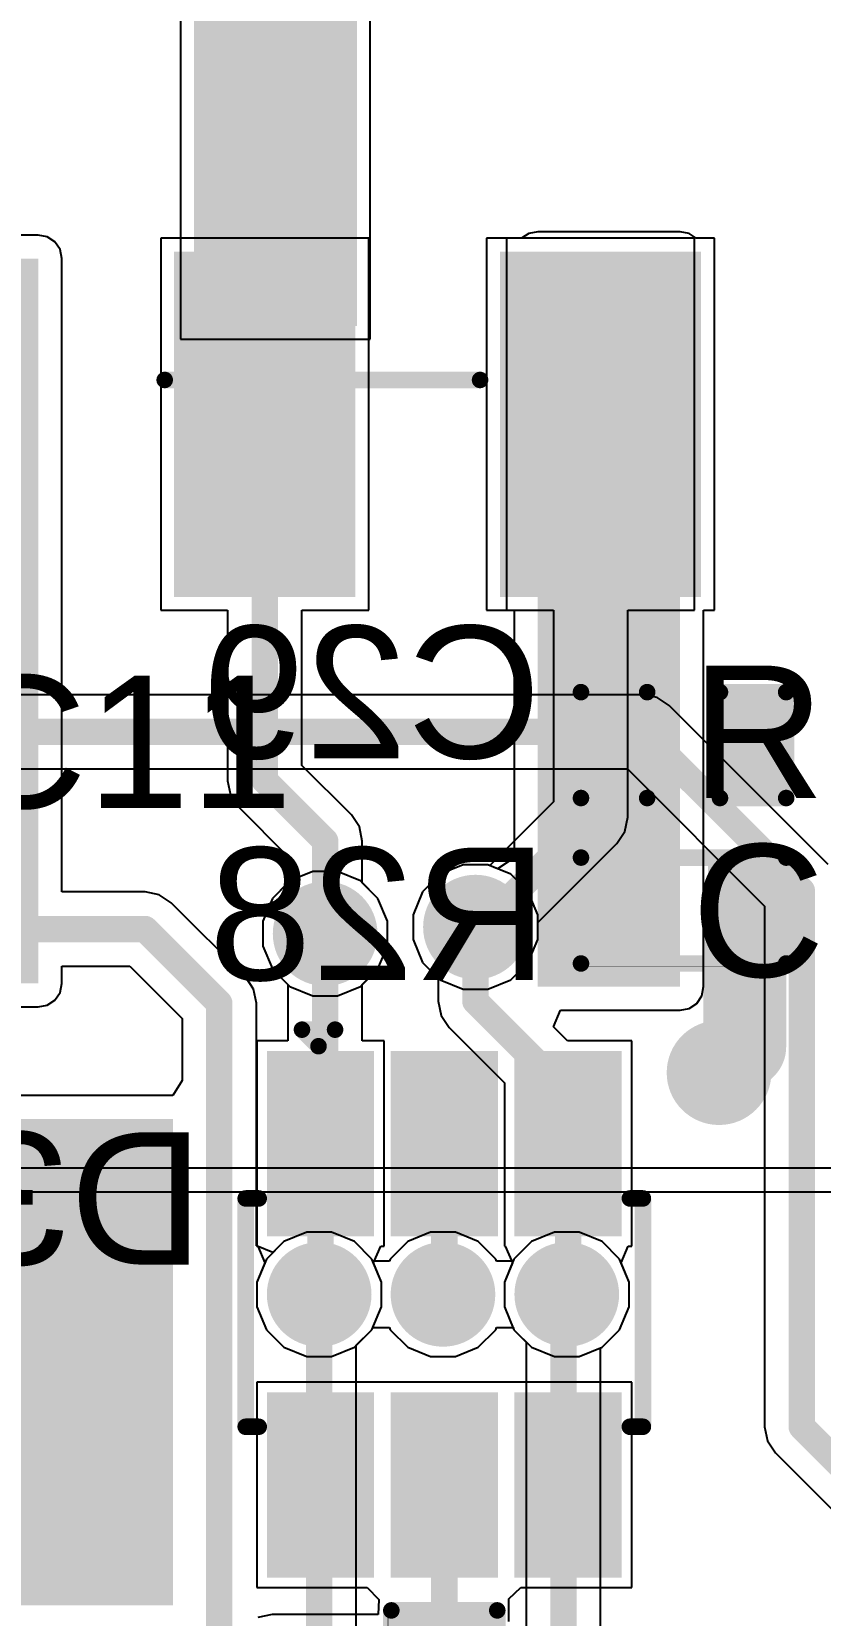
# Model space of a CAD drawing. Header units: inches. Extents: x -0.91 to 3.86, y -0.82 to 4.16.
# Drawn here: x 1.5853 to 1.8236, y 3.417 to 3.8956 of the extents above; entities that cross this region are included whole.
import ezdxf

# ---------------------------------------------------------------- set-up
doc = ezdxf.new("R2010")
doc.units = ezdxf.units.IN
doc.header["$MEASUREMENT"] = 0
for name, color, linetype in [('Bottom Layer 1', 5, 'Continuous'), ('Bottom Overlay', 54, 'Continuous'), ('Bottom Paste', 16, 'Continuous'), ('Bottom Solder', 6, 'Continuous'), ('GND+Signal', 16, 'Continuous'), ('PWR+Signal', 76, 'Continuous'), ('Top Layer 1', 1, 'Continuous'), ('Top Overlay', 2, 'Continuous'), ('Top Paste', 8, 'Continuous'), ('Top Solder', 216, 'Continuous'), ('Via Holes', 16, 'Continuous')]:
    doc.layers.add(name, color=color, linetype=linetype)
doc.styles.add('Arial', font='', dxfattribs={"height": 0.2})
doc.styles.get('Arial').set_extended_font_data('Arial')

# ---------------------------------------------------------------- blocks, each defined once
blk = doc.blocks.new('R___0402_B_136')
at = {"layer": 'Bottom Layer 1'}
for points in [[(-0.0095, 0.0125), (-0.0095, -0.0125), (-0.0275, -0.0125), (-0.0275, 0.0125)], [(0.0275, 0.0125), (0.0275, -0.0125), (0.0095, -0.0125), (0.0095, 0.0125)]]:
    blk.add_hatch(color=5, dxfattribs=at).paths.add_polyline_path(points)
at = {"layer": 'Bottom Paste'}
for points in [[(-0.0095, 0.0125), (-0.0095, -0.0125), (-0.0275, -0.0125), (-0.0275, 0.0125)], [(0.0275, 0.0125), (0.0275, -0.0125), (0.0095, -0.0125), (0.0095, 0.0125)]]:
    blk.add_hatch(color=16, dxfattribs=at).paths.add_polyline_path(points)
at = {"layer": 'Bottom Solder'}
for points in [[(-0.00733, 0.01467), (-0.00733, -0.01467), (-0.02967, -0.01467), (-0.02967, 0.01467)], [(0.02967, 0.01467), (0.02967, -0.01467), (0.00733, -0.01467), (0.00733, 0.01467)]]:
    blk.add_hatch(color=6, dxfattribs=at).paths.add_polyline_path(points)
at = {"layer": 'Bottom Overlay'}
for points in [[(0.031, 0.016, 0.005, 0.005, 0), (-0.031, 0.016, 0.005, 0.005, 0)], [(-0.031, 0.016, 0.005, 0.005, 0), (-0.031, -0.016, 0.005, 0.005, 0)], [(0.032, 0.017, 0.000127, 0.000127, 0), (-0.032, 0.017, 0.000127, 0.000127, 0)], [(0.031, 0.016, 0.005, 0.005, 0), (0.031, -0.016, 0.005, 0.005, 0)], [(0.031, -0.016, 0.005, 0.005, 0), (-0.031, -0.016, 0.005, 0.005, 0)]]:
    blk.add_lwpolyline(points, format="xyseb", dxfattribs=at)
for points in [[(-0.03225, 0.016, 0.0025, 0.0025, 1), (-0.02975, 0.016, 0.0025, 0.0025, 1)], [(-0.03225, 0.016, 0.0025, 0.0025, 1), (-0.02975, 0.016, 0.0025, 0.0025, 1)], [(-0.03203, 0.017, 0.0000635, 0.0000635, 1), (-0.03197, 0.017, 0.0000635, 0.0000635, 1)], [(0.02975, 0.016, 0.0025, 0.0025, 1), (0.03225, 0.016, 0.0025, 0.0025, 1)], [(0.02975, 0.016, 0.0025, 0.0025, 1), (0.03225, 0.016, 0.0025, 0.0025, 1)], [(0.03197, 0.017, 0.0000635, 0.0000635, 1), (0.03203, 0.017, 0.0000635, 0.0000635, 1)], [(-0.03225, -0.016, 0.0025, 0.0025, 1), (-0.02975, -0.016, 0.0025, 0.0025, 1)], [(-0.03225, -0.016, 0.0025, 0.0025, 1), (-0.02975, -0.016, 0.0025, 0.0025, 1)], [(0.02975, -0.016, 0.0025, 0.0025, 1), (0.03225, -0.016, 0.0025, 0.0025, 1)], [(0.02975, -0.016, 0.0025, 0.0025, 1), (0.03225, -0.016, 0.0025, 0.0025, 1)]]:
    blk.add_lwpolyline(points, format="xyseb", close=True, dxfattribs=at)
blk = doc.blocks.new('R___0402_B_150')
at = {"layer": 'Bottom Layer 1'}
for points in [[(-0.0095, 0.0125), (-0.0095, -0.0125), (-0.0275, -0.0125), (-0.0275, 0.0125)], [(0.0275, 0.0125), (0.0275, -0.0125), (0.0095, -0.0125), (0.0095, 0.0125)]]:
    blk.add_hatch(color=5, dxfattribs=at).paths.add_polyline_path(points)
at = {"layer": 'Bottom Paste'}
for points in [[(-0.0095, 0.0125), (-0.0095, -0.0125), (-0.0275, -0.0125), (-0.0275, 0.0125)], [(0.0275, 0.0125), (0.0275, -0.0125), (0.0095, -0.0125), (0.0095, 0.0125)]]:
    blk.add_hatch(color=16, dxfattribs=at).paths.add_polyline_path(points)
at = {"layer": 'Bottom Solder'}
for points in [[(-0.00733, 0.01466), (-0.00733, -0.01467), (-0.02967, -0.01467), (-0.02967, 0.01466)], [(0.02967, 0.01466), (0.02967, -0.01467), (0.00733, -0.01467), (0.00733, 0.01466)]]:
    blk.add_hatch(color=6, dxfattribs=at).paths.add_polyline_path(points)
at = {"layer": 'Bottom Overlay'}
for points in [[(-0.031, 0.016, 0.005, 0.005, 0), (0.031, 0.016, 0.005, 0.005, 0)], [(-0.031, 0.016, 0.005, 0.005, 0), (-0.031, -0.016, 0.005, 0.005, 0)], [(-0.032, 0.017, 0.000127, 0.000127, 0), (0.032, 0.017, 0.000127, 0.000127, 0)], [(0.031, 0.016, 0.005, 0.005, 0), (0.031, -0.016, 0.005, 0.005, 0)], [(-0.031, -0.016, 0.005, 0.005, 0), (0.031, -0.016, 0.005, 0.005, 0)]]:
    blk.add_lwpolyline(points, format="xyseb", dxfattribs=at)
for points in [[(-0.03225, 0.016, 0.0025, 0.0025, 1), (-0.02975, 0.016, 0.0025, 0.0025, 1)], [(-0.03225, 0.016, 0.0025, 0.0025, 1), (-0.02975, 0.016, 0.0025, 0.0025, 1)], [(-0.03203, 0.017, 0.0000635, 0.0000635, 1), (-0.03197, 0.017, 0.0000635, 0.0000635, 1)], [(0.02975, 0.016, 0.0025, 0.0025, 1), (0.03225, 0.016, 0.0025, 0.0025, 1)], [(0.02975, 0.016, 0.0025, 0.0025, 1), (0.03225, 0.016, 0.0025, 0.0025, 1)], [(0.03197, 0.017, 0.0000635, 0.0000635, 1), (0.03203, 0.017, 0.0000635, 0.0000635, 1)], [(-0.03225, -0.016, 0.0025, 0.0025, 1), (-0.02975, -0.016, 0.0025, 0.0025, 1)], [(-0.03225, -0.016, 0.0025, 0.0025, 1), (-0.02975, -0.016, 0.0025, 0.0025, 1)], [(0.02975, -0.016, 0.0025, 0.0025, 1), (0.03225, -0.016, 0.0025, 0.0025, 1)], [(0.02975, -0.016, 0.0025, 0.0025, 1), (0.03225, -0.016, 0.0025, 0.0025, 1)]]:
    blk.add_lwpolyline(points, format="xyseb", close=True, dxfattribs=at)
blk = doc.blocks.new('1054301305_B_190')
at = {"layer": 'Bottom Layer 1'}
for points in [[(-0.30787, 0.25847), (-0.26457, 0.25847), (-0.26457, -0.06437), (-0.30787, -0.06437)], [(-0.20945, -0.04784), (-0.16063, -0.04784), (-0.16063, -0.14626), (-0.20945, -0.14626)]]:
    blk.add_hatch(color=5, dxfattribs=at).paths.add_polyline_path(points)
at = {"layer": 'Bottom Paste'}
for points in [[(-0.30787, 0.25847), (-0.26457, 0.25847), (-0.26457, -0.06437), (-0.30787, -0.06437)], [(-0.20945, -0.04784), (-0.16063, -0.04784), (-0.16063, -0.14626), (-0.20945, -0.14626)]]:
    blk.add_hatch(color=16, dxfattribs=at).paths.add_polyline_path(points)
at = {"layer": 'Bottom Solder'}
for points in [[(-0.31087, 0.26147), (-0.26157, 0.26147), (-0.26157, -0.06737), (-0.31087, -0.06737)], [(-0.21245, -0.04484), (-0.15763, -0.04484), (-0.15763, -0.14926), (-0.21245, -0.14926)]]:
    blk.add_hatch(color=6, dxfattribs=at).paths.add_polyline_path(points)
at = {"layer": 'Bottom Overlay'}
blk.add_lwpolyline([(-0.31969, -0.08366, 0.005, 0.005, 0), (-0.22441, -0.08366, 0.005, 0.005, 0)], format="xyseb", dxfattribs=at)
for points in [[(-0.32094, -0.08366, 0.0025, 0.0025, 1), (-0.31844, -0.08366, 0.0025, 0.0025, 1)], [(-0.22566, -0.08366, 0.0025, 0.0025, 1), (-0.22316, -0.08366, 0.0025, 0.0025, 1)]]:
    blk.add_lwpolyline(points, format="xyseb", close=True, dxfattribs=at)
blk = doc.blocks.new('1054301305_193')
at = {"layer": 'Top Layer 1'}
for points in [[(-0.0126, 0.14626), (0.03622, 0.14626), (0.03622, 0.04784), (-0.0126, 0.04784)], [(0.08583, 0.14626), (0.13465, 0.14626), (0.13465, 0.04784), (0.08583, 0.04784)]]:
    blk.add_hatch(color=1, dxfattribs=at).paths.add_polyline_path(points)
at = {"layer": 'Top Paste'}
for points in [[(-0.0126, 0.14626), (0.03622, 0.14626), (0.03622, 0.04784), (-0.0126, 0.04784)], [(0.08583, 0.14626), (0.13465, 0.14626), (0.13465, 0.04784), (0.08583, 0.04784)]]:
    blk.add_hatch(color=8, dxfattribs=at).paths.add_polyline_path(points)
at = {"layer": 'Top Solder'}
for points in [[(-0.0156, 0.14926), (0.03922, 0.14926), (0.03922, 0.04484), (-0.0156, 0.04484)], [(0.08283, 0.14926), (0.13765, 0.14926), (0.13765, 0.04484), (0.08283, 0.04484)]]:
    blk.add_hatch(color=216, dxfattribs=at).paths.add_polyline_path(points)
blk = doc.blocks.new('SOT_23_6_B_214')
at = {"layer": 'Bottom Layer 1'}
for points in [[(-0.07559, 0.04961), (-0.02756, 0.04961), (-0.02756, 0.0252), (-0.07559, 0.0252)], [(0.02756, 0.04961), (0.07559, 0.04961), (0.07559, 0.0252), (0.02756, 0.0252)], [(-0.07559, 0.01221), (-0.02756, 0.01221), (-0.02756, -0.0122), (-0.07559, -0.0122)], [(0.02756, 0.01221), (0.07559, 0.01221), (0.07559, -0.0122), (0.02756, -0.0122)], [(-0.07559, -0.0252), (-0.02756, -0.0252), (-0.02756, -0.04961), (-0.07559, -0.04961)], [(0.02756, -0.0252), (0.07559, -0.0252), (0.07559, -0.04961), (0.02756, -0.04961)]]:
    blk.add_hatch(color=5, dxfattribs=at).paths.add_polyline_path(points)
at = {"layer": 'Bottom Paste'}
for points in [[(-0.07559, 0.04961), (-0.02756, 0.04961), (-0.02756, 0.0252), (-0.07559, 0.0252)], [(0.02756, 0.04961), (0.07559, 0.04961), (0.07559, 0.0252), (0.02756, 0.0252)], [(-0.07559, 0.01221), (-0.02756, 0.01221), (-0.02756, -0.0122), (-0.07559, -0.0122)], [(0.02756, 0.01221), (0.07559, 0.01221), (0.07559, -0.0122), (0.02756, -0.0122)], [(-0.07559, -0.0252), (-0.02756, -0.0252), (-0.02756, -0.04961), (-0.07559, -0.04961)], [(0.02756, -0.0252), (0.07559, -0.0252), (0.07559, -0.04961), (0.02756, -0.04961)]]:
    blk.add_hatch(color=16, dxfattribs=at).paths.add_polyline_path(points)
at = {"layer": 'Bottom Solder'}
for points in [[(-0.07959, 0.05361), (-0.02356, 0.05361), (-0.02356, 0.0212), (-0.07959, 0.0212)], [(0.02356, 0.05361), (0.07959, 0.05361), (0.07959, 0.0212), (0.02356, 0.0212)], [(-0.07959, 0.01621), (-0.02356, 0.01621), (-0.02356, -0.0162), (-0.07959, -0.0162)], [(0.02356, 0.01621), (0.07959, 0.01621), (0.07959, -0.0162), (0.02356, -0.0162)], [(-0.07959, -0.0212), (-0.02356, -0.0212), (-0.02356, -0.05361), (-0.07959, -0.05361)], [(0.02356, -0.0212), (0.07959, -0.0212), (0.07959, -0.05361), (0.02356, -0.05361)]]:
    blk.add_hatch(color=6, dxfattribs=at).paths.add_polyline_path(points)
at = {"layer": 'Bottom Overlay'}
for points in [[(-0.035, 0.05606, 0.005, 0.005, 0), (-0.035, 0.06, 0.005, 0.005, 0)], [(0.034, 0.06, 0.005, 0.005, 0), (-0.035, 0.06, 0.005, 0.005, 0)], [(0.034, 0.05606, 0.005, 0.005, 0), (0.034, 0.06, 0.005, 0.005, 0)], [(-0.086, -0.043, 0.005, 0.005, 0), (-0.086, -0.033, 0.005, 0.005, 0)], [(-0.081, -0.038, 0.005, 0.005, 0), (-0.086, -0.033, 0.005, 0.005, 0)], [(-0.086, -0.043, 0.005, 0.005, 0), (-0.081, -0.038, 0.005, 0.005, 0)], [(-0.035, -0.06, 0.005, 0.005, 0), (-0.035, -0.05606, 0.005, 0.005, 0)], [(0.034, -0.06, 0.005, 0.005, 0), (0.034, -0.05606, 0.005, 0.005, 0)], [(0.034, -0.06, 0.005, 0.005, 0), (-0.035, -0.06, 0.005, 0.005, 0)]]:
    blk.add_lwpolyline(points, format="xyseb", dxfattribs=at)
for points in [[(-0.03625, 0.06, 0.0025, 0.0025, 1), (-0.03375, 0.06, 0.0025, 0.0025, 1)], [(-0.03625, 0.06, 0.0025, 0.0025, 1), (-0.03375, 0.06, 0.0025, 0.0025, 1)], [(0.03275, 0.06, 0.0025, 0.0025, 1), (0.03525, 0.06, 0.0025, 0.0025, 1)], [(0.03275, 0.06, 0.0025, 0.0025, 1), (0.03525, 0.06, 0.0025, 0.0025, 1)], [(-0.03625, 0.05606, 0.0025, 0.0025, 1), (-0.03375, 0.05606, 0.0025, 0.0025, 1)], [(0.03275, 0.05606, 0.0025, 0.0025, 1), (0.03525, 0.05606, 0.0025, 0.0025, 1)], [(-0.08725, -0.033, 0.0025, 0.0025, 1), (-0.08475, -0.033, 0.0025, 0.0025, 1)], [(-0.08725, -0.033, 0.0025, 0.0025, 1), (-0.08475, -0.033, 0.0025, 0.0025, 1)], [(-0.08225, -0.038, 0.0025, 0.0025, 1), (-0.07975, -0.038, 0.0025, 0.0025, 1)], [(-0.08225, -0.038, 0.0025, 0.0025, 1), (-0.07975, -0.038, 0.0025, 0.0025, 1)], [(-0.08725, -0.043, 0.0025, 0.0025, 1), (-0.08475, -0.043, 0.0025, 0.0025, 1)], [(-0.08725, -0.043, 0.0025, 0.0025, 1), (-0.08475, -0.043, 0.0025, 0.0025, 1)], [(-0.03625, -0.05606, 0.0025, 0.0025, 1), (-0.03375, -0.05606, 0.0025, 0.0025, 1)], [(0.03275, -0.05606, 0.0025, 0.0025, 1), (0.03525, -0.05606, 0.0025, 0.0025, 1)], [(-0.03625, -0.06, 0.0025, 0.0025, 1), (-0.03375, -0.06, 0.0025, 0.0025, 1)], [(-0.03625, -0.06, 0.0025, 0.0025, 1), (-0.03375, -0.06, 0.0025, 0.0025, 1)], [(0.03275, -0.06, 0.0025, 0.0025, 1), (0.03525, -0.06, 0.0025, 0.0025, 1)], [(0.03275, -0.06, 0.0025, 0.0025, 1), (0.03525, -0.06, 0.0025, 0.0025, 1)]]:
    blk.add_lwpolyline(points, format="xyseb", close=True, dxfattribs=at)
blk = doc.blocks.new('C___0402_B_222')
at = {"layer": 'Bottom Layer 1'}
for points in [[(-0.0095, 0.0125), (-0.0095, -0.0125), (-0.0275, -0.0125), (-0.0275, 0.0125)], [(0.0275, 0.0125), (0.0275, -0.0125), (0.0095, -0.0125), (0.0095, 0.0125)]]:
    blk.add_hatch(color=5, dxfattribs=at).paths.add_polyline_path(points)
at = {"layer": 'Bottom Paste'}
for points in [[(-0.0095, 0.0125), (-0.0095, -0.0125), (-0.0275, -0.0125), (-0.0275, 0.0125)], [(0.0275, 0.0125), (0.0275, -0.0125), (0.0095, -0.0125), (0.0095, 0.0125)]]:
    blk.add_hatch(color=16, dxfattribs=at).paths.add_polyline_path(points)
at = {"layer": 'Bottom Solder'}
for points in [[(-0.00714, 0.01486), (-0.00714, -0.01486), (-0.02986, -0.01486), (-0.02986, 0.01486)], [(0.02986, 0.01486), (0.02986, -0.01486), (0.00714, -0.01486), (0.00714, 0.01486)]]:
    blk.add_hatch(color=6, dxfattribs=at).paths.add_polyline_path(points)
at = {"layer": 'Bottom Overlay'}
for points in [[(-0.011, 0.016, 0.005, 0.005, 0), (-0.031, 0.016, 0.005, 0.005, 0)], [(-0.031, 0.016, 0.005, 0.005, 0), (-0.031, -0.016, 0.005, 0.005, 0)], [(0.031, 0.016, 0.005, 0.005, 0), (0.011, 0.016, 0.005, 0.005, 0)], [(0.031, 0.016, 0.005, 0.005, 0), (0.031, -0.016, 0.005, 0.005, 0)], [(-0.011, -0.016, 0.005, 0.005, 0), (-0.031, -0.016, 0.005, 0.005, 0)], [(0.031, -0.016, 0.005, 0.005, 0), (0.011, -0.016, 0.005, 0.005, 0)]]:
    blk.add_lwpolyline(points, format="xyseb", dxfattribs=at)
for points in [[(-0.03225, 0.016, 0.0025, 0.0025, 1), (-0.02975, 0.016, 0.0025, 0.0025, 1)], [(-0.03225, 0.016, 0.0025, 0.0025, 1), (-0.02975, 0.016, 0.0025, 0.0025, 1)], [(-0.01225, 0.016, 0.0025, 0.0025, 1), (-0.00975, 0.016, 0.0025, 0.0025, 1)], [(0.00975, 0.016, 0.0025, 0.0025, 1), (0.01225, 0.016, 0.0025, 0.0025, 1)], [(0.02975, 0.016, 0.0025, 0.0025, 1), (0.03225, 0.016, 0.0025, 0.0025, 1)], [(0.02975, 0.016, 0.0025, 0.0025, 1), (0.03225, 0.016, 0.0025, 0.0025, 1)], [(-0.03225, -0.016, 0.0025, 0.0025, 1), (-0.02975, -0.016, 0.0025, 0.0025, 1)], [(-0.03225, -0.016, 0.0025, 0.0025, 1), (-0.02975, -0.016, 0.0025, 0.0025, 1)], [(-0.01225, -0.016, 0.0025, 0.0025, 1), (-0.00975, -0.016, 0.0025, 0.0025, 1)], [(0.00975, -0.016, 0.0025, 0.0025, 1), (0.01225, -0.016, 0.0025, 0.0025, 1)], [(0.02975, -0.016, 0.0025, 0.0025, 1), (0.03225, -0.016, 0.0025, 0.0025, 1)], [(0.02975, -0.016, 0.0025, 0.0025, 1), (0.03225, -0.016, 0.0025, 0.0025, 1)]]:
    blk.add_lwpolyline(points, format="xyseb", close=True, dxfattribs=at)

msp = doc.modelspace()

# ---------------------------------------------------------------- hatches: boundary and pattern name
at = {"layer": 'Bottom Layer 1'}
msp.add_hatch(color=5, dxfattribs=at).paths.add_polyline_path([(1.78122, 3.828), (1.73822, 3.828), (1.73822, 3.607), (1.78122, 3.607)])
h = msp.add_hatch(color=5, dxfattribs=at)
edge = h.paths.add_edge_path()
edge.add_arc((1.674, 3.623), 0.01181, 0, 360)
h = msp.add_hatch(color=5, dxfattribs=at)
edge = h.paths.add_edge_path()
edge.add_arc((1.71941, 3.625), 0.01181, 0, 360)
h = msp.add_hatch(color=5, dxfattribs=at)
edge = h.paths.add_edge_path()
edge.add_arc((1.793, 3.581), 0.01181, 0, 360)
h = msp.add_hatch(color=5, dxfattribs=at)
edge = h.paths.add_edge_path()
edge.add_arc((1.6722, 3.514), 0.01181, 0, 360)
h = msp.add_hatch(color=5, dxfattribs=at)
edge = h.paths.add_edge_path()
edge.add_arc((1.7096, 3.514), 0.01181, 0, 360)
h = msp.add_hatch(color=5, dxfattribs=at)
edge = h.paths.add_edge_path()
edge.add_arc((1.747, 3.514), 0.01181, 0, 360)
at = {"layer": 'Bottom Solder'}
h = msp.add_hatch(color=6, dxfattribs=at)
edge = h.paths.add_edge_path()
edge.add_arc((1.674, 3.623), 0.01581, 0, 360)
h = msp.add_hatch(color=6, dxfattribs=at)
edge = h.paths.add_edge_path()
edge.add_arc((1.71941, 3.625), 0.01581, 0, 360)
h = msp.add_hatch(color=6, dxfattribs=at)
edge = h.paths.add_edge_path()
edge.add_arc((1.793, 3.581), 0.01581, 0, 360)
h = msp.add_hatch(color=6, dxfattribs=at)
edge = h.paths.add_edge_path()
edge.add_arc((1.6722, 3.514), 0.01581, 0, 360)
h = msp.add_hatch(color=6, dxfattribs=at)
edge = h.paths.add_edge_path()
edge.add_arc((1.7096, 3.514), 0.01581, 0, 360)
h = msp.add_hatch(color=6, dxfattribs=at)
edge = h.paths.add_edge_path()
edge.add_arc((1.747, 3.514), 0.01581, 0, 360)
at = {"layer": 'GND+Signal'}
h = msp.add_hatch(color=16, dxfattribs=at)
edge = h.paths.add_edge_path()
edge.add_arc((1.674, 3.623), 0.01181, 0, 360)
h = msp.add_hatch(color=16, dxfattribs=at)
edge = h.paths.add_edge_path()
edge.add_arc((1.71941, 3.625), 0.01181, 0, 360)
h = msp.add_hatch(color=16, dxfattribs=at)
edge = h.paths.add_edge_path()
edge.add_arc((1.793, 3.581), 0.01181, 0, 360)
h = msp.add_hatch(color=16, dxfattribs=at)
edge = h.paths.add_edge_path()
edge.add_arc((1.6722, 3.514), 0.01181, 0, 360)
h = msp.add_hatch(color=16, dxfattribs=at)
edge = h.paths.add_edge_path()
edge.add_arc((1.7096, 3.514), 0.01181, 0, 360)
h = msp.add_hatch(color=16, dxfattribs=at)
edge = h.paths.add_edge_path()
edge.add_arc((1.747, 3.514), 0.01181, 0, 360)
at = {"layer": 'PWR+Signal'}
h = msp.add_hatch(color=76, dxfattribs=at)
edge = h.paths.add_edge_path()
edge.add_arc((1.674, 3.623), 0.01181, 0, 360)
h = msp.add_hatch(color=76, dxfattribs=at)
edge = h.paths.add_edge_path()
edge.add_arc((1.71941, 3.625), 0.01181, 0, 360)
h = msp.add_hatch(color=76, dxfattribs=at)
edge = h.paths.add_edge_path()
edge.add_arc((1.793, 3.581), 0.01181, 0, 360)
h = msp.add_hatch(color=76, dxfattribs=at)
edge = h.paths.add_edge_path()
edge.add_arc((1.6722, 3.514), 0.01181, 0, 360)
h = msp.add_hatch(color=76, dxfattribs=at)
edge = h.paths.add_edge_path()
edge.add_arc((1.7096, 3.514), 0.01181, 0, 360)
h = msp.add_hatch(color=76, dxfattribs=at)
edge = h.paths.add_edge_path()
edge.add_arc((1.747, 3.514), 0.01181, 0, 360)
at = {"layer": 'Top Layer 1'}
for points in [[(1.52934, 3.608), (1.58734, 3.608), (1.58734, 3.827), (1.52934, 3.827)], [(1.338, 3.758), (1.586, 3.758), (1.586, 3.794), (1.338, 3.794)], [(1.523, 3.42), (1.628, 3.42), (1.628, 3.567), (1.523, 3.567)]]:
    msp.add_hatch(color=1, dxfattribs=at).paths.add_polyline_path(points)
h = msp.add_hatch(color=1, dxfattribs=at)
edge = h.paths.add_edge_path()
edge.add_arc((1.674, 3.623), 0.01181, 0, 360)
h = msp.add_hatch(color=1, dxfattribs=at)
edge = h.paths.add_edge_path()
edge.add_arc((1.71941, 3.625), 0.01181, 0, 360)
h = msp.add_hatch(color=1, dxfattribs=at)
edge = h.paths.add_edge_path()
edge.add_arc((1.793, 3.581), 0.01181, 0, 360)
h = msp.add_hatch(color=1, dxfattribs=at)
edge = h.paths.add_edge_path()
edge.add_arc((1.6722, 3.514), 0.01181, 0, 360)
h = msp.add_hatch(color=1, dxfattribs=at)
edge = h.paths.add_edge_path()
edge.add_arc((1.7096, 3.514), 0.01181, 0, 360)
h = msp.add_hatch(color=1, dxfattribs=at)
edge = h.paths.add_edge_path()
edge.add_arc((1.747, 3.514), 0.01181, 0, 360)
at = {"layer": 'Top Solder'}
h = msp.add_hatch(color=216, dxfattribs=at)
edge = h.paths.add_edge_path()
edge.add_arc((1.793, 3.581), 0.01581, 0, 360)
at = {"layer": 'Via Holes'}
h = msp.add_hatch(color=7, dxfattribs=at)
edge = h.paths.add_edge_path()
edge.add_arc((1.674, 3.623), 0.00591, 0, 360)
h = msp.add_hatch(color=7, dxfattribs=at)
edge = h.paths.add_edge_path()
edge.add_arc((1.71941, 3.625), 0.00591, 0, 360)
h = msp.add_hatch(color=7, dxfattribs=at)
edge = h.paths.add_edge_path()
edge.add_arc((1.793, 3.581), 0.00591, 0, 360)
h = msp.add_hatch(color=7, dxfattribs=at)
edge = h.paths.add_edge_path()
edge.add_arc((1.6722, 3.514), 0.00591, 0, 360)
h = msp.add_hatch(color=7, dxfattribs=at)
edge = h.paths.add_edge_path()
edge.add_arc((1.7096, 3.514), 0.00591, 0, 360)
h = msp.add_hatch(color=7, dxfattribs=at)
edge = h.paths.add_edge_path()
edge.add_arc((1.747, 3.514), 0.00591, 0, 360)

# ---------------------------------------------------------------- linework, layer by layer
at = {"layer": 'Bottom Layer 1'}
for p, q in [((1.63035, 4.1348), (1.63035, 3.80263)), ((1.68765, 3.80263), (1.68765, 4.1348)), ((1.73549, 3.83459), (1.73335, 3.83316)), ((1.73822, 3.83514), (1.73549, 3.83459)), ((1.78122, 3.83514), (1.73822, 3.83514)), ((1.78395, 3.83459), (1.78122, 3.83514)), ((1.78609, 3.83316), (1.78395, 3.83459)), ((1.73335, 3.83316), (1.72877, 3.83316)), ((1.72877, 3.83316), (1.72877, 3.72074)), ((1.79159, 3.83316), (1.78609, 3.83316)), ((1.79159, 3.72074), (1.79159, 3.83316)), ((1.63035, 3.80263), (1.68765, 3.80263)), ((1.72877, 3.72074), (1.73108, 3.72074)), ((1.73108, 3.72074), (1.73108, 3.64594)), ((1.78836, 3.607), (1.78836, 3.72074)), ((1.78836, 3.72074), (1.79159, 3.72074)), ((1.71567, 3.64381), (1.70875, 3.64095)), ((1.72315, 3.64381), (1.71567, 3.64381)), ((1.72608, 3.6426), (1.72315, 3.64381)), ((1.73108, 3.64594), (1.72608, 3.6426)), ((1.66334, 3.63895), (1.65805, 3.63366)), ((1.67026, 3.64181), (1.66334, 3.63895)), ((1.67774, 3.64181), (1.67026, 3.64181)), ((1.68466, 3.63895), (1.67774, 3.64181)), ((1.68995, 3.63366), (1.68466, 3.63895)), ((1.70875, 3.64095), (1.70346, 3.63566)), ((1.65805, 3.63366), (1.65519, 3.62674)), ((1.69281, 3.62674), (1.68995, 3.63366)), ((1.70346, 3.63566), (1.7006, 3.62874)), ((1.7006, 3.62874), (1.7006, 3.62126)), ((1.65519, 3.62674), (1.65519, 3.61926)), ((1.69281, 3.61926), (1.69281, 3.62674)), ((1.65519, 3.61926), (1.65805, 3.61234)), ((1.68995, 3.61234), (1.69281, 3.61926)), ((1.7006, 3.62126), (1.70346, 3.61434)), ((1.70346, 3.61434), (1.70819, 3.60961)), ((1.65805, 3.61234), (1.66278, 3.60761)), ((1.68522, 3.60761), (1.68995, 3.61234)), ((1.70819, 3.60961), (1.70819, 3.60259)), ((1.66278, 3.60761), (1.66278, 3.59059)), ((1.68522, 3.59059), (1.68522, 3.60761)), ((1.78627, 3.60195), (1.78781, 3.60427)), ((1.78781, 3.60427), (1.78836, 3.607)), ((1.70819, 3.60259), (1.70819, 3.60259)), ((1.70819, 3.60259), (1.70905, 3.5983)), ((1.743, 3.59486), (1.74507, 3.59986)), ((1.74507, 3.59986), (1.78122, 3.59986)), ((1.78122, 3.59986), (1.78395, 3.60041)), ((1.78395, 3.60041), (1.78627, 3.60195)), ((1.70905, 3.5983), (1.71148, 3.59466)), ((1.71148, 3.59466), (1.7282, 3.57794)), ((1.74727, 3.59059), (1.743, 3.59486)), ((1.66278, 3.59059), (1.65339, 3.59059)), ((1.65339, 3.59059), (1.65339, 3.52856)), ((1.6918, 3.59059), (1.68522, 3.59059)), ((1.6918, 3.52856), (1.6918, 3.59059)), ((1.76661, 3.59059), (1.74727, 3.59059)), ((1.76661, 3.52856), (1.76661, 3.59059)), ((1.7282, 3.57794), (1.7282, 3.52856)), ((1.65339, 3.52856), (1.65362, 3.52856)), ((1.65362, 3.52856), (1.6558, 3.52356)), ((1.6886, 3.52356), (1.69078, 3.52856)), ((1.69078, 3.52856), (1.6918, 3.52856)), ((1.7282, 3.52856), (1.72842, 3.52856)), ((1.72842, 3.52856), (1.7306, 3.52356)), ((1.7634, 3.52356), (1.76558, 3.52856)), ((1.76558, 3.52856), (1.76661, 3.52856)), ((1.6558, 3.52356), (1.65339, 3.51774)), ((1.69101, 3.51774), (1.6886, 3.52356)), ((1.7306, 3.52356), (1.72819, 3.51774)), ((1.76581, 3.51774), (1.7634, 3.52356)), ((1.65339, 3.51774), (1.65339, 3.51026)), ((1.69101, 3.51026), (1.69101, 3.51774)), ((1.72819, 3.51774), (1.72819, 3.51026)), ((1.76581, 3.51026), (1.76581, 3.51774)), ((1.65339, 3.51026), (1.65625, 3.50334)), ((1.68815, 3.50334), (1.69101, 3.51026)), ((1.72819, 3.51026), (1.73105, 3.50334)), ((1.76295, 3.50334), (1.76581, 3.51026)), ((1.65625, 3.50334), (1.66154, 3.49805)), ((1.68285, 3.49805), (1.68815, 3.50334)), ((1.73105, 3.50334), (1.73634, 3.49805)), ((1.75766, 3.49805), (1.76295, 3.50334)), ((1.66154, 3.49805), (1.66846, 3.49519)), ((1.66846, 3.49519), (1.67594, 3.49519)), ((1.67594, 3.49519), (1.68285, 3.49805)), ((1.73634, 3.49805), (1.74326, 3.49519)), ((1.74326, 3.49519), (1.75074, 3.49519)), ((1.75074, 3.49519), (1.75766, 3.49805)), ((1.76661, 3.48744), (1.65339, 3.48744)), ((1.65339, 3.48744), (1.65339, 3.42541)), ((1.76661, 3.42541), (1.76661, 3.48744)), ((1.65339, 3.42541), (1.68666, 3.42541)), ((1.68666, 3.42541), (1.69026, 3.4218)), ((1.7295, 3.422), (1.73309, 3.42541)), ((1.7295, 3.41517), (1.7295, 3.422)), ((1.73309, 3.42541), (1.76661, 3.42541)), ((1.658, 3.41722), (1.65371, 3.41636)), ((1.69007, 3.41722), (1.658, 3.41722)), ((1.658, 3.41722), (1.658, 3.41722)), ((1.69026, 3.4218), (1.69007, 3.41722))]:
    msp.add_line(p, q, dxfattribs=at)
for points in [[(1.80079, 3.58879, 0.025, 0.025, 0), (1.80079, 3.63, 0.025, 0.025, 0)], [(1.71941, 3.60259, 0.008, 0.008, 0), (1.71941, 3.625, 0.008, 0.008, 0)], [(1.674, 3.56098, 0.008, 0.008, 0), (1.674, 3.623, 0.008, 0.008, 0)], [(1.71941, 3.60259, 0.008, 0.008, 0), (1.7474, 3.5746, 0.008, 0.008, 0)], [(1.793, 3.581, 0.025, 0.025, 0), (1.80079, 3.58879, 0.025, 0.025, 0)], [(1.6726, 3.55957, 0.008, 0.008, 0), (1.6726, 3.5746, 0.008, 0.008, 0)], [(1.71, 3.5144, 0.008, 0.008, 0), (1.71, 3.5746, 0.008, 0.008, 0)], [(1.7474, 3.55957, 0.008, 0.008, 0), (1.7474, 3.5746, 0.008, 0.008, 0)], [(1.6726, 3.55957, 0.008, 0.008, 0), (1.674, 3.56098, 0.008, 0.008, 0)], [(1.6726, 3.5144, 0.008, 0.008, 0), (1.6726, 3.55957, 0.008, 0.008, 0)], [(1.7474, 3.5144, 0.008, 0.008, 0), (1.7474, 3.55957, 0.008, 0.008, 0)], [(1.747, 3.514, 0.008, 0.008, 0), (1.7474, 3.5144, 0.008, 0.008, 0)], [(1.71, 3.406, 0.008, 0.008, 0), (1.71, 3.45643, 0.008, 0.008, 0)]]:
    msp.add_lwpolyline(points, format="xyseb", dxfattribs=at)
for points in [[(1.79454, 3.63, 0.0125, 0.0125, 1), (1.80704, 3.63, 0.0125, 0.0125, 1)], [(1.71741, 3.625, 0.004, 0.004, 1), (1.72141, 3.625, 0.004, 0.004, 1)], [(1.672, 3.623, 0.004, 0.004, 1), (1.676, 3.623, 0.004, 0.004, 1)], [(1.71741, 3.60259, 0.004, 0.004, 1), (1.72141, 3.60259, 0.004, 0.004, 1)], [(1.71741, 3.60259, 0.004, 0.004, 1), (1.72141, 3.60259, 0.004, 0.004, 1)], [(1.79454, 3.58879, 0.0125, 0.0125, 1), (1.80704, 3.58879, 0.0125, 0.0125, 1)], [(1.79454, 3.58879, 0.0125, 0.0125, 1), (1.80704, 3.58879, 0.0125, 0.0125, 1)], [(1.78675, 3.581, 0.0125, 0.0125, 1), (1.79925, 3.581, 0.0125, 0.0125, 1)], [(1.6706, 3.5746, 0.004, 0.004, 1), (1.6746, 3.5746, 0.004, 0.004, 1)], [(1.708, 3.5746, 0.004, 0.004, 1), (1.712, 3.5746, 0.004, 0.004, 1)], [(1.7454, 3.5746, 0.004, 0.004, 1), (1.7494, 3.5746, 0.004, 0.004, 1)], [(1.7454, 3.5746, 0.004, 0.004, 1), (1.7494, 3.5746, 0.004, 0.004, 1)], [(1.6706, 3.55957, 0.004, 0.004, 1), (1.6746, 3.55957, 0.004, 0.004, 1)], [(1.6706, 3.55957, 0.004, 0.004, 1), (1.6746, 3.55957, 0.004, 0.004, 1)], [(1.6706, 3.55957, 0.004, 0.004, 1), (1.6746, 3.55957, 0.004, 0.004, 1)], [(1.672, 3.56098, 0.004, 0.004, 1), (1.676, 3.56098, 0.004, 0.004, 1)], [(1.672, 3.56098, 0.004, 0.004, 1), (1.676, 3.56098, 0.004, 0.004, 1)], [(1.7454, 3.55957, 0.004, 0.004, 1), (1.7494, 3.55957, 0.004, 0.004, 1)], [(1.7454, 3.55957, 0.004, 0.004, 1), (1.7494, 3.55957, 0.004, 0.004, 1)], [(1.6706, 3.5144, 0.004, 0.004, 1), (1.6746, 3.5144, 0.004, 0.004, 1)], [(1.708, 3.5144, 0.004, 0.004, 1), (1.712, 3.5144, 0.004, 0.004, 1)], [(1.745, 3.514, 0.004, 0.004, 1), (1.749, 3.514, 0.004, 0.004, 1)], [(1.7454, 3.5144, 0.004, 0.004, 1), (1.7494, 3.5144, 0.004, 0.004, 1)], [(1.7454, 3.5144, 0.004, 0.004, 1), (1.7494, 3.5144, 0.004, 0.004, 1)], [(1.708, 3.45643, 0.004, 0.004, 1), (1.712, 3.45643, 0.004, 0.004, 1)]]:
    msp.add_lwpolyline(points, format="xyseb", close=True, dxfattribs=at)
at = {"layer": 'GND+Signal'}
for p, q in [((1.77, 3.69522), (1.563, 3.69522)), ((1.77429, 3.69436), (1.77, 3.69522)), ((1.77, 3.69522), (1.77, 3.69522)), ((1.77793, 3.69193), (1.77429, 3.69436)), ((1.82593, 3.64393), (1.77793, 3.69193)), ((1.56765, 3.67278), (1.76535, 3.67278)), ((1.76535, 3.67278), (1.80678, 3.63135)), ((1.71567, 3.64381), (1.70875, 3.64095)), ((1.72315, 3.64381), (1.71567, 3.64381)), ((1.73006, 3.64095), (1.72315, 3.64381)), ((1.66334, 3.63895), (1.65805, 3.63366)), ((1.67026, 3.64181), (1.66334, 3.63895)), ((1.67774, 3.64181), (1.67026, 3.64181)), ((1.68466, 3.63895), (1.67774, 3.64181)), ((1.68995, 3.63366), (1.68466, 3.63895)), ((1.70875, 3.64095), (1.70346, 3.63566)), ((1.73536, 3.63566), (1.73006, 3.64095)), ((1.65805, 3.63366), (1.65519, 3.62674)), ((1.69281, 3.62674), (1.68995, 3.63366)), ((1.70346, 3.63566), (1.7006, 3.62874)), ((1.73822, 3.62874), (1.73536, 3.63566)), ((1.7006, 3.62874), (1.7006, 3.62126)), ((1.73822, 3.62126), (1.73822, 3.62874)), ((1.80678, 3.63135), (1.80678, 3.474)), ((1.65519, 3.62674), (1.65519, 3.61926)), ((1.69281, 3.61926), (1.69281, 3.62674)), ((1.65519, 3.61926), (1.65805, 3.61234)), ((1.68995, 3.61234), (1.69281, 3.61926)), ((1.7006, 3.62126), (1.70346, 3.61434)), ((1.73536, 3.61434), (1.73822, 3.62126)), ((1.70346, 3.61434), (1.70875, 3.60905)), ((1.73006, 3.60905), (1.73536, 3.61434)), ((1.65805, 3.61234), (1.66334, 3.60705)), ((1.68466, 3.60705), (1.68995, 3.61234)), ((1.70875, 3.60905), (1.71567, 3.60619)), ((1.72315, 3.60619), (1.73006, 3.60905)), ((1.66334, 3.60705), (1.67026, 3.60419)), ((1.67026, 3.60419), (1.67774, 3.60419)), ((1.67774, 3.60419), (1.68466, 3.60705)), ((1.71567, 3.60619), (1.72315, 3.60619)), ((1.66846, 3.53281), (1.66154, 3.52995)), ((1.67594, 3.53281), (1.66846, 3.53281)), ((1.68285, 3.52995), (1.67594, 3.53281)), ((1.74326, 3.53281), (1.73634, 3.52995)), ((1.75074, 3.53281), (1.74326, 3.53281)), ((1.75766, 3.52995), (1.75074, 3.53281)), ((1.66154, 3.52995), (1.65625, 3.52466)), ((1.68815, 3.52466), (1.68285, 3.52995)), ((1.73634, 3.52995), (1.73105, 3.52466)), ((1.76295, 3.52466), (1.75766, 3.52995)), ((1.65625, 3.52466), (1.65339, 3.51774)), ((1.69101, 3.51774), (1.68815, 3.52466)), ((1.73105, 3.52466), (1.72819, 3.51774)), ((1.76581, 3.51774), (1.76295, 3.52466)), ((1.65339, 3.51774), (1.65339, 3.51026)), ((1.69101, 3.51026), (1.69101, 3.51774)), ((1.72819, 3.51774), (1.72819, 3.51026)), ((1.76581, 3.51026), (1.76581, 3.51774)), ((1.65339, 3.51026), (1.65625, 3.50334)), ((1.68815, 3.50334), (1.69101, 3.51026)), ((1.72819, 3.51026), (1.73105, 3.50334)), ((1.76295, 3.50334), (1.76581, 3.51026)), ((1.65625, 3.50334), (1.66154, 3.49805)), ((1.68285, 3.49805), (1.68815, 3.50334)), ((1.73105, 3.50334), (1.73634, 3.49805)), ((1.75766, 3.49805), (1.76295, 3.50334)), ((1.66154, 3.49805), (1.66846, 3.49519)), ((1.66846, 3.49519), (1.67594, 3.49519)), ((1.67594, 3.49519), (1.68285, 3.49805)), ((1.73634, 3.49805), (1.74326, 3.49519)), ((1.74326, 3.49519), (1.75074, 3.49519)), ((1.75074, 3.49519), (1.75766, 3.49805)), ((1.80678, 3.474), (1.80678, 3.474)), ((1.80678, 3.474), (1.80764, 3.46971)), ((1.80764, 3.46971), (1.81007, 3.46607)), ((1.81007, 3.46607), (1.86007, 3.41607))]:
    msp.add_line(p, q, dxfattribs=at)
for points in [[(1.563, 3.684, 0.008, 0.008, 0), (1.77, 3.684, 0.008, 0.008, 0)], [(1.77, 3.684, 0.008, 0.008, 0), (1.818, 3.636, 0.008, 0.008, 0)], [(1.818, 3.474, 0.008, 0.008, 0), (1.818, 3.636, 0.008, 0.008, 0)], [(1.818, 3.474, 0.008, 0.008, 0), (1.868, 3.424, 0.008, 0.008, 0)]]:
    msp.add_lwpolyline(points, format="xyseb", dxfattribs=at)
for points in [[(1.768, 3.684, 0.004, 0.004, 1), (1.772, 3.684, 0.004, 0.004, 1)], [(1.768, 3.684, 0.004, 0.004, 1), (1.772, 3.684, 0.004, 0.004, 1)], [(1.816, 3.636, 0.004, 0.004, 1), (1.82, 3.636, 0.004, 0.004, 1)], [(1.816, 3.636, 0.004, 0.004, 1), (1.82, 3.636, 0.004, 0.004, 1)], [(1.816, 3.474, 0.004, 0.004, 1), (1.82, 3.474, 0.004, 0.004, 1)], [(1.816, 3.474, 0.004, 0.004, 1), (1.82, 3.474, 0.004, 0.004, 1)]]:
    msp.add_lwpolyline(points, format="xyseb", close=True, dxfattribs=at)
at = {"layer": 'PWR+Signal'}
for p, q in [((1.71567, 3.64381), (1.70875, 3.64095)), ((1.72315, 3.64381), (1.71567, 3.64381)), ((1.73006, 3.64095), (1.72315, 3.64381)), ((1.66334, 3.63895), (1.65805, 3.63366)), ((1.67026, 3.64181), (1.66334, 3.63895)), ((1.67774, 3.64181), (1.67026, 3.64181)), ((1.68466, 3.63895), (1.67774, 3.64181)), ((1.68995, 3.63366), (1.68466, 3.63895)), ((1.70875, 3.64095), (1.70346, 3.63566)), ((1.73536, 3.63566), (1.73006, 3.64095)), ((1.65805, 3.63366), (1.65519, 3.62674)), ((1.69281, 3.62674), (1.68995, 3.63366)), ((1.70346, 3.63566), (1.7006, 3.62874)), ((1.73822, 3.62874), (1.73536, 3.63566)), ((1.7006, 3.62874), (1.7006, 3.62126)), ((1.73822, 3.62126), (1.73822, 3.62874)), ((1.65519, 3.62674), (1.65519, 3.61926)), ((1.69281, 3.61926), (1.69281, 3.62674)), ((1.65519, 3.61926), (1.65805, 3.61234)), ((1.68995, 3.61234), (1.69281, 3.61926)), ((1.7006, 3.62126), (1.70346, 3.61434)), ((1.73536, 3.61434), (1.73822, 3.62126)), ((1.70346, 3.61434), (1.70875, 3.60905)), ((1.73006, 3.60905), (1.73536, 3.61434)), ((1.65805, 3.61234), (1.66334, 3.60705)), ((1.68466, 3.60705), (1.68995, 3.61234)), ((1.70875, 3.60905), (1.71567, 3.60619)), ((1.72315, 3.60619), (1.73006, 3.60905)), ((1.66334, 3.60705), (1.67026, 3.60419)), ((1.67026, 3.60419), (1.67774, 3.60419)), ((1.67774, 3.60419), (1.68466, 3.60705)), ((1.71567, 3.60619), (1.72315, 3.60619)), ((2.1862, 3.55214), (0.34139, 3.55214)), ((0.249, 3.545), (2.1862, 3.545)), ((1.66846, 3.53281), (1.66154, 3.52995)), ((1.67594, 3.53281), (1.66846, 3.53281)), ((1.68285, 3.52995), (1.67594, 3.53281)), ((1.70586, 3.53281), (1.69894, 3.52995)), ((1.71334, 3.53281), (1.70586, 3.53281)), ((1.72026, 3.52995), (1.71334, 3.53281)), ((1.74326, 3.53281), (1.73634, 3.52995)), ((1.75074, 3.53281), (1.74326, 3.53281)), ((1.75766, 3.52995), (1.75074, 3.53281)), ((1.66154, 3.52995), (1.65625, 3.52466)), ((1.68815, 3.52466), (1.68285, 3.52995)), ((1.69894, 3.52995), (1.69365, 3.52466)), ((1.72555, 3.52466), (1.72026, 3.52995)), ((1.73634, 3.52995), (1.73105, 3.52466)), ((1.76295, 3.52466), (1.75766, 3.52995)), ((1.65625, 3.52466), (1.65339, 3.51774)), ((1.6884, 3.52404), (1.68815, 3.52466)), ((1.6934, 3.52404), (1.6884, 3.52404)), ((1.69365, 3.52466), (1.6934, 3.52404)), ((1.7258, 3.52405), (1.72555, 3.52466)), ((1.7308, 3.52405), (1.7258, 3.52405)), ((1.73105, 3.52466), (1.7308, 3.52405)), ((1.76581, 3.51774), (1.76295, 3.52466)), ((1.65339, 3.51774), (1.65339, 3.51026)), ((1.76581, 3.51026), (1.76581, 3.51774)), ((1.65339, 3.51026), (1.65625, 3.50334)), ((1.76295, 3.50334), (1.76581, 3.51026)), ((1.65625, 3.50334), (1.66154, 3.49805)), ((1.68285, 3.49805), (1.68815, 3.50334)), ((1.68815, 3.50334), (1.6884, 3.50396)), ((1.6884, 3.50396), (1.6934, 3.50396)), ((1.6934, 3.50396), (1.69365, 3.50334)), ((1.69365, 3.50334), (1.69894, 3.49805)), ((1.72026, 3.49805), (1.72555, 3.50334)), ((1.72555, 3.50334), (1.7258, 3.50395)), ((1.7258, 3.50395), (1.7308, 3.50395)), ((1.7308, 3.50395), (1.73105, 3.50334)), ((1.73105, 3.50334), (1.73634, 3.49805)), ((1.75766, 3.49805), (1.76295, 3.50334)), ((1.66154, 3.49805), (1.66846, 3.49519)), ((1.66846, 3.49519), (1.67594, 3.49519)), ((1.67594, 3.49519), (1.68285, 3.49805)), ((1.69894, 3.49805), (1.70586, 3.49519)), ((1.70586, 3.49519), (1.71334, 3.49519)), ((1.71334, 3.49519), (1.72026, 3.49805)), ((1.73634, 3.49805), (1.74326, 3.49519)), ((1.74326, 3.49519), (1.75074, 3.49519)), ((1.75074, 3.49519), (1.75766, 3.49805))]:
    msp.add_line(p, q, dxfattribs=at)
at = {"layer": 'Top Layer 1'}
for p, q in [((1.58734, 3.83414), (1.52934, 3.83414)), ((1.59007, 3.83359), (1.58734, 3.83414)), ((1.59238, 3.83205), (1.59007, 3.83359)), ((1.59393, 3.82973), (1.59238, 3.83205)), ((1.59448, 3.827), (1.59393, 3.82973)), ((1.68717, 3.83316), (1.62435, 3.83316)), ((1.62435, 3.83316), (1.62435, 3.72074)), ((1.68717, 3.72074), (1.68717, 3.83316)), ((1.7856, 3.83316), (1.72278, 3.83316)), ((1.72278, 3.83316), (1.72278, 3.72074)), ((1.7856, 3.72074), (1.7856, 3.83316)), ((1.59448, 3.63562), (1.59448, 3.827)), ((1.62435, 3.72074), (1.64455, 3.72074)), ((1.64455, 3.72074), (1.64455, 3.66924)), ((1.66698, 3.67388), (1.66698, 3.72074)), ((1.66698, 3.72074), (1.68717, 3.72074)), ((1.72278, 3.72074), (1.74297, 3.72074)), ((1.74297, 3.72074), (1.74297, 3.66283)), ((1.7654, 3.65819), (1.7654, 3.72074)), ((1.7654, 3.72074), (1.7856, 3.72074)), ((1.68193, 3.65893), (1.66698, 3.67388)), ((1.64455, 3.66924), (1.64455, 3.66924)), ((1.64455, 3.66924), (1.6454, 3.66495)), ((1.6454, 3.66495), (1.64783, 3.66131)), ((1.64783, 3.66131), (1.66278, 3.64635)), ((1.74297, 3.66283), (1.72372, 3.64358)), ((1.68436, 3.65529), (1.68193, 3.65893)), ((1.68193, 3.65893), (1.68193, 3.65893)), ((1.76455, 3.6539), (1.7654, 3.65819)), ((1.7654, 3.65819), (1.7654, 3.65819)), ((1.68522, 3.651), (1.68436, 3.65529)), ((1.76212, 3.65026), (1.76455, 3.6539)), ((1.68522, 3.63839), (1.68522, 3.651)), ((1.68522, 3.651), (1.68522, 3.651)), ((1.73822, 3.62636), (1.76212, 3.65026)), ((1.76212, 3.65026), (1.76212, 3.65026)), ((1.66278, 3.64635), (1.66278, 3.63839)), ((1.71567, 3.64381), (1.70875, 3.64095)), ((1.72315, 3.64381), (1.71567, 3.64381)), ((1.72372, 3.64358), (1.72315, 3.64381)), ((1.66278, 3.63839), (1.65805, 3.63366)), ((1.68995, 3.63366), (1.68522, 3.63839)), ((1.70875, 3.64095), (1.70346, 3.63566)), ((1.6196, 3.63562), (1.59448, 3.63562)), ((1.62389, 3.63476), (1.6196, 3.63562)), ((1.6196, 3.63562), (1.6196, 3.63562)), ((1.62753, 3.63233), (1.62389, 3.63476)), ((1.65805, 3.63366), (1.65519, 3.62674)), ((1.69281, 3.62674), (1.68995, 3.63366)), ((1.70346, 3.63566), (1.7006, 3.62874)), ((1.64993, 3.60993), (1.62753, 3.63233)), ((1.7006, 3.62874), (1.7006, 3.62126)), ((1.65519, 3.62674), (1.65519, 3.61926)), ((1.69281, 3.61926), (1.69281, 3.62674)), ((1.73822, 3.62126), (1.73822, 3.62636)), ((1.65519, 3.61926), (1.65805, 3.61234)), ((1.68995, 3.61234), (1.69281, 3.61926)), ((1.7006, 3.62126), (1.70346, 3.61434)), ((1.73536, 3.61434), (1.73822, 3.62126)), ((1.70346, 3.61434), (1.70875, 3.60905)), ((1.73006, 3.60905), (1.73536, 3.61434)), ((1.59448, 3.608), (1.59448, 3.61319)), ((1.59448, 3.61319), (1.61495, 3.61319)), ((1.61495, 3.61319), (1.63078, 3.59735)), ((1.65236, 3.60629), (1.64993, 3.60993)), ((1.64993, 3.60993), (1.64993, 3.60993)), ((1.65805, 3.61234), (1.66334, 3.60705)), ((1.68466, 3.60705), (1.68995, 3.61234)), ((1.70875, 3.60905), (1.71567, 3.60619)), ((1.72315, 3.60619), (1.73006, 3.60905)), ((1.59238, 3.60295), (1.59393, 3.60527)), ((1.59393, 3.60527), (1.59448, 3.608)), ((1.65322, 3.602), (1.65236, 3.60629)), ((1.66334, 3.60705), (1.67026, 3.60419)), ((1.67026, 3.60419), (1.67774, 3.60419)), ((1.67774, 3.60419), (1.68466, 3.60705)), ((1.71567, 3.60619), (1.72315, 3.60619)), ((1.52934, 3.60086), (1.58734, 3.60086)), ((1.58734, 3.60086), (1.59007, 3.60141)), ((1.59007, 3.60141), (1.59238, 3.60295)), ((1.65322, 3.52869), (1.65322, 3.602)), ((1.65322, 3.602), (1.65322, 3.602)), ((1.63078, 3.59735), (1.63078, 3.57868)), ((1.63078, 3.57868), (1.628, 3.57414)), ((1.628, 3.57414), (1.523, 3.57414)), ((1.66846, 3.53281), (1.66154, 3.52995)), ((1.67594, 3.53281), (1.66846, 3.53281)), ((1.68285, 3.52995), (1.67594, 3.53281)), ((1.74326, 3.53281), (1.73634, 3.52995)), ((1.75074, 3.53281), (1.74326, 3.53281)), ((1.75766, 3.52995), (1.75074, 3.53281)), ((1.65822, 3.52662), (1.65322, 3.52869)), ((1.66154, 3.52995), (1.65822, 3.52662)), ((1.68815, 3.52466), (1.68285, 3.52995)), ((1.73634, 3.52995), (1.73105, 3.52466)), ((1.76295, 3.52466), (1.75766, 3.52995)), ((1.69101, 3.51774), (1.68815, 3.52466)), ((1.73105, 3.52466), (1.72819, 3.51774)), ((1.76581, 3.51774), (1.76295, 3.52466)), ((1.69101, 3.51026), (1.69101, 3.51774)), ((1.72819, 3.51774), (1.72819, 3.51026)), ((1.76581, 3.51026), (1.76581, 3.51774)), ((1.68815, 3.50334), (1.69101, 3.51026)), ((1.72819, 3.51026), (1.73105, 3.50334)), ((1.76295, 3.50334), (1.76581, 3.51026)), ((1.68341, 3.49861), (1.68815, 3.50334)), ((1.73105, 3.50334), (1.73478, 3.49961)), ((1.75766, 3.49805), (1.76295, 3.50334)), ((1.68341, 3.37746), (1.68341, 3.49861)), ((1.73478, 3.49961), (1.73478, 3.41339)), ((1.75722, 3.49787), (1.75766, 3.49805)), ((1.75722, 3.41339), (1.75722, 3.49787))]:
    msp.add_line(p, q, dxfattribs=at)
for points in [[(1.65576, 3.66924, 0.008, 0.008, 0), (1.65576, 3.77695, 0.008, 0.008, 0)], [(1.75419, 3.65819, 0.008, 0.008, 0), (1.75419, 3.77695, 0.008, 0.008, 0)], [(1.65576, 3.66924, 0.008, 0.008, 0), (1.674, 3.651, 0.008, 0.008, 0)], [(1.722, 3.626, 0.008, 0.008, 0), (1.75419, 3.65819, 0.008, 0.008, 0)], [(1.674, 3.623, 0.008, 0.008, 0), (1.674, 3.651, 0.008, 0.008, 0)], [(1.55629, 3.6244, 0.008, 0.008, 0), (1.6196, 3.6244, 0.008, 0.008, 0)], [(1.6196, 3.6244, 0.008, 0.008, 0), (1.642, 3.602, 0.008, 0.008, 0)], [(1.71941, 3.625, 0.008, 0.008, 0), (1.721, 3.625, 0.008, 0.008, 0)], [(1.721, 3.624, 0.008, 0.008, 0), (1.721, 3.625, 0.008, 0.008, 0)], [(1.721, 3.624, 0.008, 0.008, 0), (1.722, 3.623, 0.008, 0.008, 0)], [(1.722, 3.623, 0.008, 0.008, 0), (1.722, 3.626, 0.008, 0.008, 0)], [(1.642, 3.39, 0.008, 0.008, 0), (1.642, 3.602, 0.008, 0.008, 0)], [(1.6722, 3.3628, 0.008, 0.008, 0), (1.6722, 3.514, 0.008, 0.008, 0)], [(1.746, 3.513, 0.008, 0.008, 0), (1.747, 3.514, 0.008, 0.008, 0)], [(1.746, 3.398, 0.008, 0.008, 0), (1.746, 3.513, 0.008, 0.008, 0)]]:
    msp.add_lwpolyline(points, format="xyseb", dxfattribs=at)
for points in [[(1.65376, 3.77695, 0.004, 0.004, 1), (1.65776, 3.77695, 0.004, 0.004, 1)], [(1.75219, 3.77695, 0.004, 0.004, 1), (1.75619, 3.77695, 0.004, 0.004, 1)], [(1.65376, 3.66924, 0.004, 0.004, 1), (1.65776, 3.66924, 0.004, 0.004, 1)], [(1.65376, 3.66924, 0.004, 0.004, 1), (1.65776, 3.66924, 0.004, 0.004, 1)], [(1.75219, 3.65819, 0.004, 0.004, 1), (1.75619, 3.65819, 0.004, 0.004, 1)], [(1.75219, 3.65819, 0.004, 0.004, 1), (1.75619, 3.65819, 0.004, 0.004, 1)], [(1.672, 3.651, 0.004, 0.004, 1), (1.676, 3.651, 0.004, 0.004, 1)], [(1.672, 3.651, 0.004, 0.004, 1), (1.676, 3.651, 0.004, 0.004, 1)], [(1.6176, 3.6244, 0.004, 0.004, 1), (1.6216, 3.6244, 0.004, 0.004, 1)], [(1.6176, 3.6244, 0.004, 0.004, 1), (1.6216, 3.6244, 0.004, 0.004, 1)], [(1.71741, 3.625, 0.004, 0.004, 1), (1.72141, 3.625, 0.004, 0.004, 1)], [(1.719, 3.625, 0.004, 0.004, 1), (1.723, 3.625, 0.004, 0.004, 1)], [(1.719, 3.625, 0.004, 0.004, 1), (1.723, 3.625, 0.004, 0.004, 1)], [(1.719, 3.624, 0.004, 0.004, 1), (1.723, 3.624, 0.004, 0.004, 1)], [(1.719, 3.624, 0.004, 0.004, 1), (1.723, 3.624, 0.004, 0.004, 1)], [(1.72, 3.626, 0.004, 0.004, 1), (1.724, 3.626, 0.004, 0.004, 1)], [(1.72, 3.626, 0.004, 0.004, 1), (1.724, 3.626, 0.004, 0.004, 1)], [(1.672, 3.623, 0.004, 0.004, 1), (1.676, 3.623, 0.004, 0.004, 1)], [(1.72, 3.623, 0.004, 0.004, 1), (1.724, 3.623, 0.004, 0.004, 1)], [(1.72, 3.623, 0.004, 0.004, 1), (1.724, 3.623, 0.004, 0.004, 1)], [(1.64, 3.602, 0.004, 0.004, 1), (1.644, 3.602, 0.004, 0.004, 1)], [(1.64, 3.602, 0.004, 0.004, 1), (1.644, 3.602, 0.004, 0.004, 1)], [(1.6702, 3.514, 0.004, 0.004, 1), (1.6742, 3.514, 0.004, 0.004, 1)], [(1.745, 3.514, 0.004, 0.004, 1), (1.749, 3.514, 0.004, 0.004, 1)], [(1.744, 3.513, 0.004, 0.004, 1), (1.748, 3.513, 0.004, 0.004, 1)], [(1.744, 3.513, 0.004, 0.004, 1), (1.748, 3.513, 0.004, 0.004, 1)]]:
    msp.add_lwpolyline(points, format="xyseb", close=True, dxfattribs=at)

# ---------------------------------------------------------------- block references
for name, p, rotation in [('1054301305_193', (1.766, 3.874), 180), ('C___0402_B_222', (1.78229, 3.68), 180), ('R___0402_B_136', (1.78229, 3.63), 180), ('SOT_23_6_B_214', (1.71, 3.508), 270), ('R___0402_B_150', (1.71, 3.3875), 90)]:
    msp.add_blockref(name, p, dxfattribs=dict(rotation=rotation))
msp.add_blockref('1054301305_B_190', (1.94522, 3.874))

# ---------------------------------------------------------------- texts
at = {"layer": 'Bottom Overlay', "style": 'Arial', "text_generation_flag": 2}
for s, p in [('C29', (1.73932, 3.67601)), ('R28', (1.74132, 3.60901)), ('D3', (1.63732, 3.52301))]:
    msp.add_text(s, height=0.04, dxfattribs=at).set_placement(p)
at = {"layer": 'Top Overlay', "style": 'Arial'}
for s, p in [('R24', (1.78463, 3.664)), ('C11', (1.56168, 3.66101)), ('C27', (1.78463, 3.61))]:
    msp.add_text(s, height=0.04, dxfattribs=at).set_placement(p)

doc.saveas('drawing.dxf')
